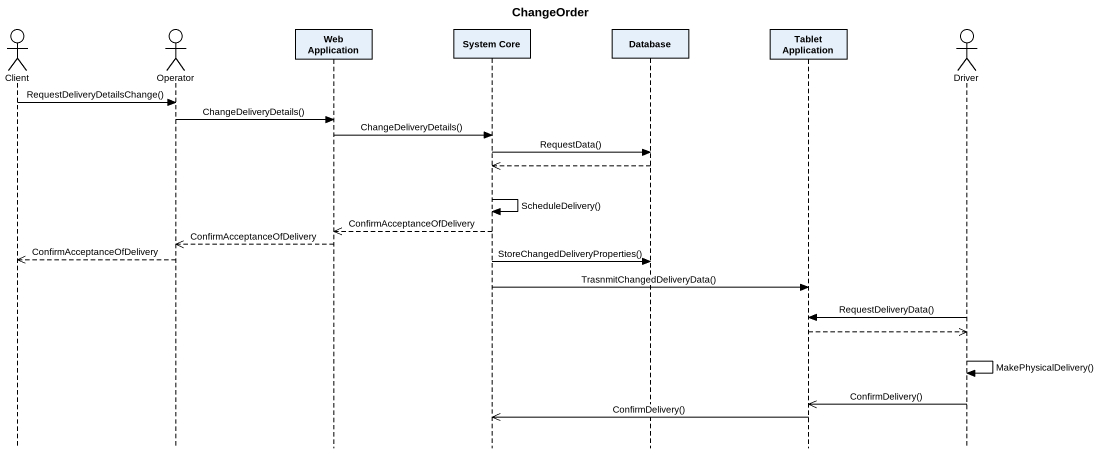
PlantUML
@startuml
title ChangeOrder
hide footbox
actor Client
actor Operator
participant "Web Application" as Web_Application
participant "System Core" as System_Core
participant "Database" as Database_
participant "Tablet Application" as Tablet_Application
actor Driver

Client -> Operator : RequestDeliveryDetailsChange()
Operator -> Web_Application : ChangeDeliveryDetails()
Web_Application -> System_Core : ChangeDeliveryDetails()
System_Core -> Database_ : RequestData()
Database_ -->> System_Core
System_Core -> System_Core : ScheduleDelivery()
System_Core -->> Web_Application : ConfirmAcceptanceOfDelivery
Web_Application -->> Operator : ConfirmAcceptanceOfDelivery
Operator -->> Client : ConfirmAcceptanceOfDelivery
System_Core -> Database_ : StoreChangedDeliveryProperties()
System_Core -> Tablet_Application : TrasnmitChangedDeliveryData()
Driver -> Tablet_Application : RequestDeliveryData()
Tablet_Application -->> Driver
Driver -> Driver : MakePhysicalDelivery()
Driver ->> Tablet_Application : ConfirmDelivery()
Tablet_Application ->> System_Core : ConfirmDelivery()
@enduml
